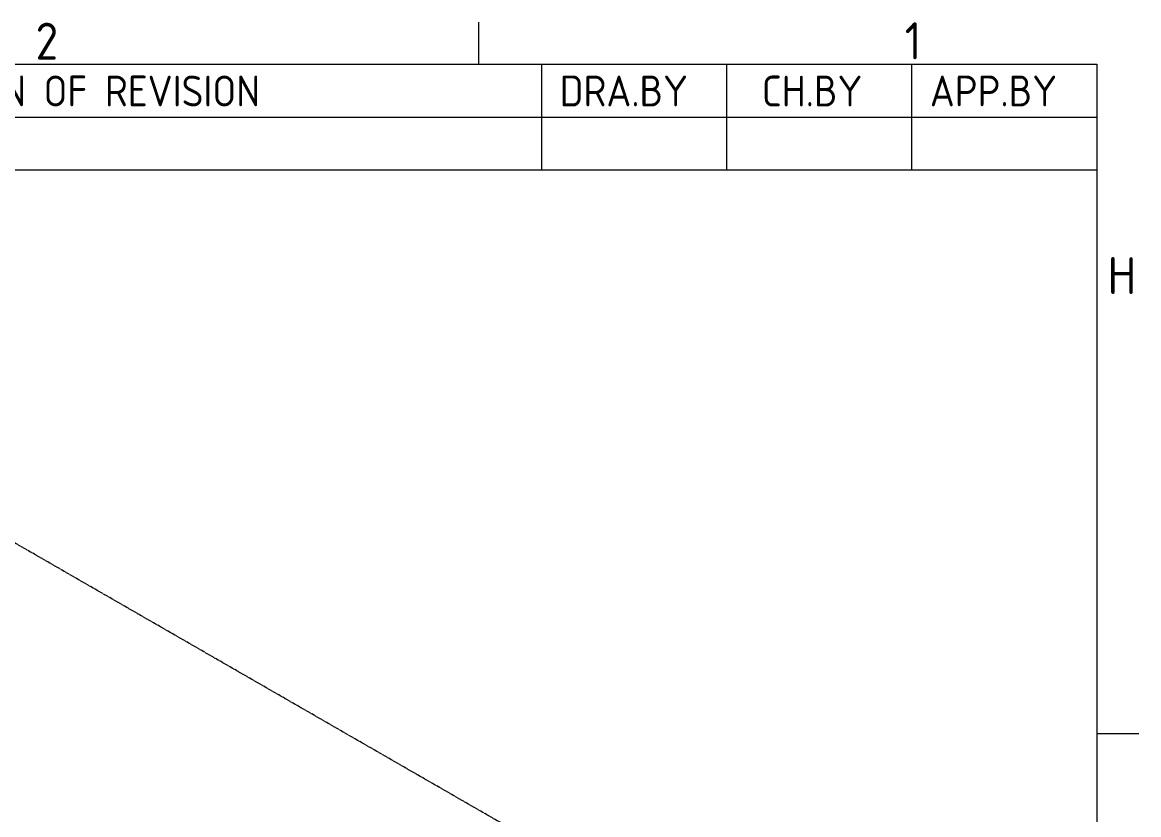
# Model space of a CAD drawing. Header units: millimetres. Extents: x 0 to 8410, y 0 to 5940.
# Drawn here: x 7339 to 8244, y 5132 to 5774 of the extents above; entities that cross this region are included whole.
import ezdxf

# ---------------------------------------------------------------- set-up
doc = ezdxf.new("R2010")
doc.units = ezdxf.units.MM
doc.header["$LTSCALE"] = 10
doc.linetypes.add('DOUBLE_DASH_CHAIN', pattern=[1.2403, 0.6614, -0.0827, 0.1654, -0.0827, 0.1654, -0.0827])
doc.layers.get('0').update_dxf_attribs({"color": 3, "lineweight": 5, "true_color": 0x00ff00})
doc.layers.add('경계(ISO)', color=7, linetype='Continuous', lineweight=5)
doc.layers.add('해치(ISO)', color=7, linetype='Continuous', lineweight=5)
doc.layers.add('기호(ISO)', color=5, linetype='Continuous', lineweight=5, true_color=0x0000ff)
doc.layers.add('참조(ISO)', color=6, linetype='DOUBLE_DASH_CHAIN', lineweight=5, true_color=0xff00ff)
doc.styles.add('ISO ProportionalPSTEK', font='isocp.shx')
doc.styles.add('문자 텍스트_PSTEK_POSCO', font='isocp.shx')

# ---------------------------------------------------------------- blocks, each defined once
blk = doc.blocks.new('경계 Default Border')
at = {"layer": '경계(ISO)'}
for p, q in [((770.917, 574), (770.917, 577.4)), ((821, 519.75), (824.4, 519.75))]:
    blk.add_line(p, q, dxfattribs=at)
at = {"layer": '경계(ISO)', "flags": 128}
blk.add_lwpolyline([(20, 20), (20, 574), (821, 574), (821, 20), (20, 20)], dxfattribs=at)
at = {"layer": '경계(ISO)', "color": 2, "true_color": 0xffff00, "char_height": 3, "attachment_point": 7, "style": '문자 텍스트_PSTEK_POSCO'}
for s, insert in [('2', (735.003, 574.371)), ('1', (805.444, 574.4)), ('H', (821.878, 555.375))]:
    blk.add_mtext(s, dxfattribs=dict(at, insert=insert))
blk = doc.blocks.new('리비전 내역')
at = {"layer": '기호(ISO)'}
for p, q in [((669, 574), (821, 574)), ((776, 574), (776, 569.72)), ((791, 574), (791, 569.72)), ((806, 574), (806, 569.72)), ((821, 574), (821, 569.72)), ((669, 569.72), (821, 569.72)), ((776, 569.72), (776, 565.44)), ((791, 569.72), (791, 565.44)), ((806, 569.72), (806, 565.44)), ((821, 569.72), (821, 565.44)), ((669, 565.44), (821, 565.44))]:
    blk.add_line(p, q, dxfattribs=at)
at = {"layer": '기호(ISO)', "color": 2, "true_color": 0xffff00, "char_height": 2.5, "attachment_point": 7, "style": 'ISO ProportionalPSTEK'}
for s, insert in [('DESCRIPTION OF REVISION', (716.507, 570.583)), ('DRA.BY', (777.476, 570.583)), ('CH.BY', (793.864, 570.583)), ('APP.BY', (807.478, 570.583))]:
    blk.add_mtext(s, dxfattribs=dict(at, insert=insert))

msp = doc.modelspace()

# ---------------------------------------------------------------- hatches: boundary and pattern name
at = {"layer": '해치(ISO)'}
h = msp.add_hatch(dxfattribs=at)
h.set_pattern_fill('ANSI31', color=256, scale=254, angle=74.99998, style=0)
h.set_pattern_definition([(119.99998, (0, 0), (-27.49631, -15.87499), [])])
edge = h.paths.add_edge_path()
edge.add_line((7404.27, 4779.83), (7404.27, 4781.46))
edge.add_line((7404.27, 4781.46), (7404.27, 4781.94))
edge.add_line((7404.27, 4781.94), (7404.27, 4785.7))
edge.add_line((7404.27, 4785.7), (7404.27, 4786.36))
edge.add_line((7404.27, 4786.36), (7404.27, 4792.16))
edge.add_line((7404.27, 4792.16), (7404.27, 4792.17))
edge.add_line((7404.27, 4792.17), (7404.27, 4792.3))
edge.add_line((7404.27, 4792.3), (7404.27, 4796.6))
edge.add_line((7404.27, 4796.6), (7404.27, 4801.48))
edge.add_line((7404.27, 4801.48), (7404.27, 4808.84))
edge.add_line((7404.27, 4808.84), (7404.27, 4812.54))
edge.add_line((7404.27, 4812.54), (7403.36, 4813.06))
edge.add_line((7403.36, 4813.06), (7401.61, 4814.07))
edge.add_line((7401.61, 4814.07), (7401.1, 4814.36))
edge.add_line((7401.1, 4814.36), (7399.49, 4815.29))
edge.add_line((7399.49, 4815.29), (7381.65, 4825.56))
edge.add_line((7381.65, 4825.56), (7377.4, 4828.01))
edge.add_line((7377.4, 4828.01), (7375.98, 4828.82))
edge.add_line((7375.98, 4828.82), (7375.98, 4827.19))
edge.add_ellipse((7378.1, 4825.97), major_axis=(1.5, -2.6), ratio=0.578093, start_angle=225.11079, end_angle=315.11079)
edge.add_line((7378.1, 4823.51), (7397.55, 4812.32))
edge.add_ellipse((7397.55, 4808.64), major_axis=(2.25, -3.9), ratio=0.578093, start_angle=45.11079, end_angle=135.11079, ccw=False)
edge.add_line((7400.73, 4806.81), (7400.73, 4784.32))
edge.add_ellipse((7402.85, 4783.1), major_axis=(1.5, -2.6), ratio=0.578093, start_angle=225.11079, end_angle=315.11079)
edge.add_line((7402.85, 4780.65), (7404.27, 4779.83))
edge = h.paths.add_edge_path()
edge.add_line((6488.28, 5307.32), (6489.69, 5306.5))
edge.add_ellipse((6489.69, 5308.95), major_axis=(1.5, -2.6), ratio=0.578093, start_angle=315.11079, end_angle=405.11079)
edge.add_line((6491.82, 5307.73), (6491.82, 5330.21))
edge.add_ellipse((6495, 5328.38), major_axis=(-2.25, 3.9), ratio=0.578093, start_angle=315.11079, end_angle=405.11079, ccw=False)
edge.add_line((6495, 5332.06), (6514.44, 5320.86))
edge.add_ellipse((6514.44, 5323.32), major_axis=(1.5, -2.6), ratio=0.578093, start_angle=315.11079, end_angle=405.11079)
edge.add_line((6516.56, 5322.09), (6516.56, 5323.73))
edge.add_line((6516.56, 5323.73), (6498.56, 5334.1))
edge.add_line((6498.56, 5334.1), (6498.55, 5334.1))
edge.add_line((6498.55, 5334.1), (6488.28, 5340.02))
edge.add_line((6488.28, 5340.02), (6488.28, 5307.32))

# ---------------------------------------------------------------- linework, layer by layer
at = {"layer": '참조(ISO)', "ltscale": 0.362676}
msp.add_line((7837.18, 5061.84), (6917.95, 5591.2), dxfattribs=at)

# ---------------------------------------------------------------- block references
at = {"xscale": 10, "yscale": 10, "zscale": 10}
msp.add_blockref('경계 Default Border', (0, 0), dxfattribs=at)
at = {"layer": '기호(ISO)', "xscale": 10, "yscale": 10, "zscale": 10}
msp.add_blockref('리비전 내역', (0, 0), dxfattribs=at)

doc.saveas('drawing.dxf')
